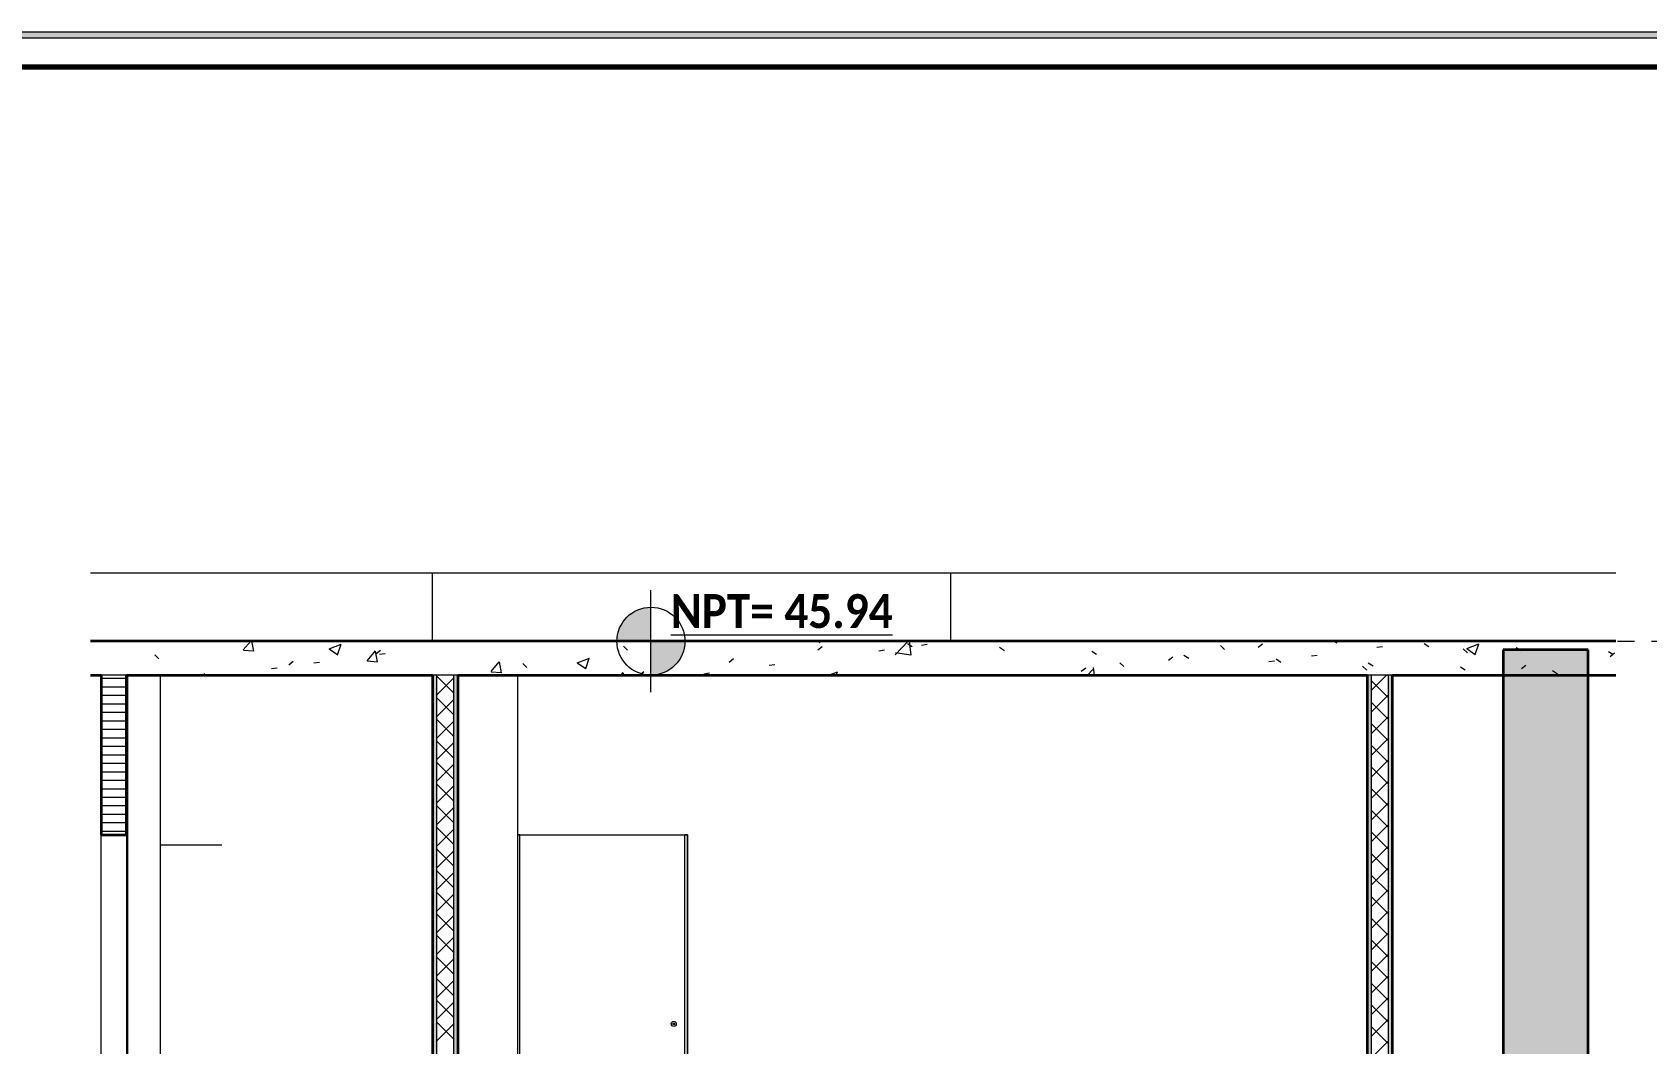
# Model space of a CAD drawing. Header units: metres. Extents: x -144 to 1000, y -717 to 29.
# Drawn here: x 342.21 to 351.65, y -605.09 to -599.17 of the extents above; entities that cross this region are included whole.
import ezdxf

# ---------------------------------------------------------------- set-up
doc = ezdxf.new("R2010")
doc.units = ezdxf.units.M
doc.linetypes.add('Punto 1 mm', pattern=[0.07499999999999998, 0, -0.07499999999999998])
doc.layers.get('0').update_dxf_attribs({"color": 1})
for name, color, linetype, lineweight in [('A-DOOR', 1, 'Continuous', 9), ('A-DOOR-FRAM', 1, 'Continuous', 9), ('A-FLOR', 2, 'Continuous', 9), ('A-FLOR-LEVL', 51, 'Continuous', 9), ('A-FLOR-PATT', 8, 'Continuous', 50), ('A-GENM', 1, 'Continuous', 9), ('A-WALL', 4, 'Continuous', 9), ('G-ANNO-DIMS', 1, 'Continuous', 9), ('G-ANNO-TTLB', 3, 'Continuous', 18), ('G-ANNO-TTLB-WIDE', 1, 'Continuous', 70), ('G-IMPT', 1, 'Continuous', 9), ('S-COLS', 7, 'Continuous', 9)]:
    doc.layers.add(name, color=color, linetype=linetype, lineweight=lineweight)
doc.layers.add('A-WALL-PATT', color=7, linetype='Continuous', lineweight=35, true_color=0x9c9c9c)
doc.styles.add('Calibri_B_1', font='calibrib.ttf', dxfattribs={"height": 0.135})

# ---------------------------------------------------------------- blocks, each defined once
blk = doc.blocks.new('tarjeta de nathalie 00')
at = {"layer": 'G-IMPT', "lineweight": 9}
h = blk.add_hatch(color=3, dxfattribs=at)
h.paths.add_polyline_path([(-145.2388785496198, -717.3848851703868), (-145.2101869208185, -717.3848851703868), (-145.2101869208185, -716.8935517321141), (-145.2101869208185, -716.7993391145739), (-145.2388785496198, -716.7993391145739), (-145.2388785496198, -716.8937920417427)])
h.paths.add_polyline_path([(-145.2099594099323, -716.7990988049452), (-145.2099594099323, -717.3850988049451), (-145.2392017643725, -717.3850988049451), (-145.2392017643725, -716.7990988049452)])
h.paths.add_polyline_path([(-145.2390187445095, -717.3867988049451), (-145.2082594099323, -717.3867988049451), (-145.2082594099323, -716.797398804945), (-145.2392017643725, -716.797398804945), (-146.0986594099323, -716.797398804945), (-146.0986594099323, -717.3867988049451)])
h.paths.add_polyline_path([(-145.2079523666318, -716.7970744150571), (-145.2079523666318, -717.3870988049451), (-146.098980595979, -717.3870988049451), (-146.098980595979, -716.7970744150571)])
at = {"layer": 'G-ANNO-TTLB', "color": 3}
for p, q in [((-145.2079523666318, -716.7970744150574), (-146.098980595979, -716.7970744150574)), ((-145.2079523666318, -716.7970744150574), (-146.098980595979, -716.7970744150574)), ((-146.0986594099323, -716.7973988049455), (-145.2392017643725, -716.7973988049455))]:
    blk.add_line(p, q, dxfattribs=at)
at = {"layer": 'G-ANNO-TTLB-WIDE', "color": 3}
blk.add_line((-146.0969594099323, -716.7990988049454), (-145.2099594099323, -716.7990988049457), dxfattribs=at)

msp = doc.modelspace()

# ---------------------------------------------------------------- hatches: boundary and pattern name
at = {"layer": 'A-WALL-PATT', "true_color": 0x747474}
for points in [[(344.550027697949, -605.9508327737974), (344.5748855986146, -605.9508327737974), (344.5748855986146, -602.9281120528292), (344.550027697949, -602.9281120528292), (344.550027697949, -605.2664134802878)], [(350.0187104751728, -605.9508327737974), (350.0435683758385, -605.9508327737974), (350.0435683758385, -602.9281120528292), (350.0187104751728, -602.9281120528292), (350.0187104751728, -605.2664134802878)]]:
    msp.add_hatch(color=8, dxfattribs=at).paths.add_polyline_path(points)
at = {"layer": 'A-WALL-PATT', "lineweight": 5, "true_color": 0x747474}
for points in [[(344.6743172012773, -605.9508327737974), (344.699175101943, -605.9508327737974), (344.699175101943, -602.9281120528292), (344.6743172012773, -602.9281120528292), (344.6743172012773, -605.2664134802878)], [(350.1429999785012, -605.9508327737974), (350.1678578791668, -605.9508327737974), (350.1678578791668, -602.9281120528292), (350.1429999785012, -602.9281120528292), (350.1429999785012, -605.2664134802878)]]:
    msp.add_hatch(color=8, dxfattribs=at).paths.add_polyline_path(points)
at = {"layer": 'G-ANNO-DIMS'}
h = msp.add_hatch(color=256, dxfattribs=at)
edge = h.paths.add_edge_path()
edge.add_line((345.8278386572545, -602.7292488475111), (345.628975451928, -602.7292488475111))
edge.add_arc((345.8278386572545, -602.7292488475111), 0.1988632053264631, 90.00000000000023, 180.0000000000002, ccw=False)
edge.add_line((345.8278386572545, -602.5303856421858), (345.8278386572545, -602.7292488475123))
h = msp.add_hatch(color=256, dxfattribs=at)
edge = h.paths.add_edge_path()
edge.add_line((345.8278386572545, -602.7292488475111), (346.0267018625809, -602.7292488475111))
edge.add_arc((345.8278386572545, -602.7292488475111), 0.1988632053264632, 269.9999999999993, 359.9999999999998, ccw=False)
edge.add_line((345.8278386572545, -602.9281120528292), (345.8278386572545, -602.7292488475027))
at = {"layer": 'S-COLS', "true_color": 0x414141}
msp.add_hatch(color=250, dxfattribs=at).paths.add_polyline_path([(350.8141632964814, -652.1865280121972), (351.3113213097947, -652.1865280121972), (351.3113213097947, -602.7802286013728), (350.8141632964814, -602.7802286013728), (350.8141632964814, -650.898450001562)])

# ---------------------------------------------------------------- linework, layer by layer
at = {"layer": 'A-DOOR'}
for p, q in [((345.0618769379705, -603.862769117867), (346.02636348381, -603.862769117867)), ((345.0618769379705, -605.9508327737974), (345.0618769379705, -603.862769117867)), ((346.02636348381, -605.9508327737974), (346.02636348381, -603.862769117867))]:
    msp.add_line(p, q, dxfattribs=at)
for radius in [0.01491474039948447, 0.004971580133161489]:
    msp.add_circle((345.9617329420778, -604.969350294971), radius, dxfattribs=at)
at = {"layer": 'A-DOOR-FRAM', "lineweight": 5}
for p, q in [((345.0618769379705, -603.862769117867), (345.0469621975697, -603.862769117867)), ((346.0412782242108, -603.862769117867), (346.02636348381, -603.862769117867)), ((346.0412782242108, -605.9508327737974), (346.0412782242108, -603.862769117867))]:
    msp.add_line(p, q, dxfattribs=at)
at = {"layer": 'A-FLOR', "lineweight": 35}
for p, q in [((351.4737585833043, -602.7292488475111), (342.5486650973451, -602.7292488475111)), ((342.5486650973451, -602.9281120528365), (342.6107197878862, -602.9281120528365)), ((342.7598671918802, -602.9281120528365), (344.550027697949, -602.9281120528365)), ((344.699175101943, -602.9281120528365), (350.0187104751728, -602.9281120528365)), ((350.1678578791668, -602.9281120528365), (351.4737585833043, -602.9281120528365))]:
    msp.add_line(p, q, dxfattribs=at)
at = {"layer": 'A-FLOR-LEVL', "color": 251, "linetype": 'Punto 1 mm', "true_color": 0x6c6c6c}
msp.add_line((347.483259976512, -602.7292488475111), (354.0183689237581, -602.7292488475111), dxfattribs=at)
at = {"layer": 'A-FLOR-PATT', "color": 8, "lineweight": 5, "true_color": 0x828282}
for p, q in [((343.4430735064868, -602.7805903184969), (343.4861541158587, -602.7292488475111)), ((343.5039584140375, -602.7866777512506), (343.4933653887617, -602.7292488475111)), ((343.536528465758, -602.7292488475111), (343.5383538836156, -602.7309215348039)), ((343.9451422968684, -602.7743928159077), (344.0158767741575, -602.747240394038)), ((343.9949969437928, -602.808414314223), (344.0154810108268, -602.7473674425535)), ((345.6670335181313, -602.7585631722147), (345.6916139142393, -602.7810869554421)), ((346.8040334155064, -602.7803566475529), (346.8304833528507, -602.760060896803)), ((346.8057522089491, -602.7292488475111), (346.8180573642073, -602.7370880959759)), ((347.2565730691838, -602.8099819266033), (347.334036597689, -602.7292488475111)), ((347.3292195829761, -602.7419657307298), (347.3573377615592, -602.7598789860901)), ((347.350877629751, -602.8108802263057), (347.3413805760263, -602.7292488475111)), ((347.4111678621391, -602.7518326538745), (347.4442220551844, -602.7474809868042)), ((349.1602130646768, -602.7545827018373), (349.184793460792, -602.7771064850647)), ((349.3801289760065, -602.7649004357852), (349.4065789133508, -602.7446046850353)), ((349.8267874041028, -602.7292488475111), (349.8407359499668, -602.738135051263)), ((350.0750244847711, -602.7645887940641), (350.1080786778091, -602.7602371269938)), ((350.3518981687428, -602.743012686017), (350.3800163473186, -602.76092594137)), ((350.6012486110174, -602.7722085357498), (350.6719830883137, -602.7450561138728)), ((350.6511116283198, -602.8062409457896), (350.6715956953465, -602.74519407412)), ((342.9246255388332, -602.8095210771614), (342.9492059349484, -602.8320448603961)), ((343.4431602928942, -602.7808160623288), (343.5035431451959, -602.7860988773798)), ((343.7090153654187, -602.8671208510175), (343.735465302763, -602.8468251002676)), ((343.8564056063531, -602.8563664654109), (343.8894597993983, -602.8520147983334)), ((343.9450985723577, -602.7746560758503), (343.9953494453928, -602.8085507176918)), ((344.1676690180882, -602.8439885963278), (344.2163710305665, -602.7859477979916)), ((344.1677545204636, -602.8442098428975), (344.2281373727653, -602.8494926579413)), ((344.2285512944779, -602.8500745161116), (344.2168709525192, -602.7867508463285)), ((344.2192842369748, -602.8024530139853), (344.2457341743191, -602.7821572632354)), ((344.2390081372921, -602.8059958866259), (344.2720623303373, -602.8016442195556)), ((344.8922645296896, -602.9073868741586), (344.9409665421679, -602.8493460758225)), ((344.9531441749184, -602.9134712809725), (344.9414638329597, -602.8501476111821)), ((345.3969654435257, -602.8553040114828), (345.467699920822, -602.8281515896058)), ((345.4468214509814, -602.8893271723616), (345.4673055180153, -602.8282803006848)), ((346.285347579096, -602.8514830488755), (346.3117975164403, -602.8311872981183)), ((347.1621129462271, -602.7846213555938), (347.1951671392724, -602.7802696885162)), ((347.2598162564152, -602.7951275992789), (347.3496623475273, -602.8090622012066)), ((347.8684999803352, -602.7647566208368), (347.896618158911, -602.7826698761971)), ((348.407780377687, -602.7875475109511), (348.4358985562628, -602.8054607663041)), ((348.8556688019505, -602.8404576422224), (348.8821187392948, -602.8201618914652)), ((348.9470607750388, -602.8103384010508), (348.9751789536147, -602.8282516564184)), ((349.4427755522026, -602.8478259451338), (349.4758297452479, -602.8434742780635)), ((349.4863411723834, -602.833129291165), (349.5144593509665, -602.8510425465254)), ((349.6924219538321, -602.8149593728419), (349.7254761468773, -602.8106077057716)), ((350.580574181118, -602.7741479570657), (350.6051545772332, -602.7966717403003)), ((350.6012088399491, -602.7724691535084), (350.6514597129842, -602.8063637953499)), ((350.8911785660946, -602.7658035761167), (350.9192967446777, -602.7837168314843)), ((351.4304589634464, -602.788594466231), (351.4585771420222, -602.8065077215913)), ((351.4404179804822, -602.81836127579), (351.4668679178192, -602.7980655250401)), ((343.2035379781644, -602.9281120528365), (343.2170161195443, -602.9177699112086)), ((343.6082379189954, -602.889038361264), (343.6412921120407, -602.884686694201)), ((344.8923487480331, -602.9076036234662), (344.9527316003275, -602.91288643851)), ((345.0778855694641, -602.8596864978069), (345.1024659655793, -602.8822102810343)), ((345.3969227211617, -602.8555658318044), (345.4471735942041, -602.8894604736386)), ((345.6526670230649, -602.9281120528365), (345.6655620537692, -602.9127443536534)), ((345.6687437883427, -602.9281120528365), (345.6660567134002, -602.9135443760431)), ((345.7606507518628, -602.927221845687), (345.7871006892071, -602.9069260949298)), ((346.1376596980388, -602.919493184371), (346.170713891084, -602.915141517308)), ((346.5202622289851, -602.8691226055932), (346.553316422023, -602.8647709385302)), ((346.8698980286042, -602.9281120528365), (346.9195230674793, -602.9090627851808)), ((346.9127818556206, -602.9281120528365), (346.9191300251894, -602.9091931588162)), ((348.3453999303945, -602.9051254792546), (348.3718498677388, -602.8848297284974)), ((348.381824561822, -602.9281120528365), (348.4134092460715, -602.8951942544779)), ((348.423598296589, -602.9281120528365), (348.418298249793, -602.8825558056167)), ((348.5710651160095, -602.8557060274295), (348.5956455121247, -602.8782298106569)), ((348.8329420194038, -602.9281120528365), (348.834570513716, -602.9278976574903)), ((349.9914262324507, -602.8752712826652), (350.0160066285659, -602.8977950658925)), ((350.0256215697425, -602.855920181272), (350.0537397483183, -602.8738334366324)), ((350.5649019670943, -602.878711071379), (350.5930201456702, -602.8966243267394)), ((350.9213771643024, -602.8897600626703), (350.9478271016467, -602.8694643119204)), ((351.1041823644462, -602.901501961486), (351.132300543022, -602.9194152168536))]:
    msp.add_line(p, q, dxfattribs=at)
at = {"layer": 'A-GENM'}
for p, q in [((342.7598671918802, -603.862769117867), (342.7652304301425, -603.862769117867)), ((342.7598671918802, -603.9224280794704), (342.7652304301425, -603.9224280794704)), ((343.3166841667969, -603.9224280794704), (342.9587303972128, -603.9224280794704))]:
    msp.add_line(p, q, dxfattribs=at)
at = {"layer": 'A-WALL'}
for p, q in [((351.4737585833043, -602.3315224368532), (342.5486650973451, -602.3315224368532)), ((344.550027697949, -602.7292488475111), (344.550027697949, -602.3315224368532)), ((347.5825798223284, -602.7292488475111), (347.5825798223284, -602.3315224368532)), ((342.7598671918802, -602.9281120528365), (342.6107197878862, -602.9281120528365)), ((342.7652304301425, -602.9281120528292), (342.7652304301425, -605.9508327737974)), ((342.9587303972128, -605.9508327737974), (342.9587303972128, -602.9281120528292)), ((344.699175101943, -602.9281120528292), (344.550027697949, -602.9281120528292)), ((344.5748855986146, -638.1666720366891), (344.5748855986146, -602.9281120528292)), ((344.6743172012773, -638.1666720366891), (344.6743172012773, -602.9281120528292)), ((350.1678578791668, -602.9281120528292), (350.0187104751728, -602.9281120528292)), ((350.0435683758385, -652.1865280121972), (350.0435683758385, -602.9281120528292)), ((350.1429999785012, -652.1865280121972), (350.1429999785012, -602.9281120528292)), ((342.6107197878862, -605.9508327737974), (342.6107197878862, -603.862769117867)), ((342.7598671918802, -603.862769117867), (342.7598671918802, -605.9508327737974)), ((345.0469621975697, -603.862769117867), (345.0618769379705, -603.862769117867)), ((346.02636348381, -603.862769117867), (346.0412782242108, -603.862769117867)), ((346.0412782242108, -603.862769117867), (346.0412782242108, -605.9508327737974))]:
    msp.add_line(p, q, dxfattribs=at)
at = {"layer": 'A-WALL', "lineweight": 35}
for p, q in [((342.6107197878862, -602.9281120528365), (342.6107197878862, -603.862769117867)), ((342.7598671918802, -603.862769117867), (342.7598671918802, -602.9281120528365)), ((344.550027697949, -602.9281120528292), (344.550027697949, -638.1666720366891)), ((344.699175101943, -638.1666720366891), (344.699175101943, -602.9281120528292)), ((350.0187104751728, -602.9281120528292), (350.0187104751728, -606.7835724461008)), ((350.1678578791668, -652.1865280121972), (350.1678578791668, -602.9281120528292)), ((342.6107197878862, -603.862769117867), (342.7598671918802, -603.862769117867))]:
    msp.add_line(p, q, dxfattribs=at)
at = {"layer": 'A-WALL-PATT', "color": 8, "lineweight": 5, "true_color": 0x727272}
for p, q in [((342.7598671918802, -602.9479983733661), (342.6107197878862, -602.9479983733661)), ((342.7598671918802, -602.9977141747047), (342.6107197878862, -602.9977141747047)), ((342.7598671918802, -603.0474299760288), (342.6107197878862, -603.0474299760288)), ((342.7598671918802, -603.0971457773601), (342.6107197878862, -603.0971457773601)), ((342.7598671918802, -603.1468615786914), (342.6107197878862, -603.1468615786914)), ((342.7598671918802, -603.1965773800227), (342.6107197878862, -603.1965773800227)), ((342.7598671918802, -603.2462931813614), (342.6107197878862, -603.2462931813614)), ((342.7598671918802, -603.2960089826927), (342.6107197878862, -603.2960089826927)), ((342.7598671918802, -603.345724784024), (342.6107197878862, -603.345724784024)), ((342.7598671918802, -603.3954405853481), (342.6107197878862, -603.3954405853481)), ((342.7598671918802, -603.4451563866794), (342.6107197878862, -603.4451563866794)), ((342.7598671918802, -603.494872188018), (342.6107197878862, -603.494872188018)), ((342.7598671918802, -603.5445879893493), (342.6107197878862, -603.5445879893493)), ((342.7598671918802, -603.5943037906807), (342.6107197878862, -603.5943037906807)), ((342.7598671918802, -603.644019592012), (342.6107197878862, -603.644019592012)), ((342.7598671918802, -603.693735393336), (342.6107197878862, -603.693735393336)), ((342.7598671918802, -603.7434511946747), (342.6107197878862, -603.7434511946747)), ((342.7598671918802, -603.793166996006), (342.6107197878862, -603.793166996006)), ((342.7598671918802, -603.8428827973373), (342.6107197878862, -603.8428827973373))]:
    msp.add_line(p, q, dxfattribs=at)
at = {"layer": 'A-WALL-PATT', "color": 1, "lineweight": 5, "true_color": 0xff0000}
for p, q in [((344.6743172012773, -603.0332528348197), (344.5748855986146, -602.933821232157)), ((344.5748855986146, -603.0428184825257), (344.6743172012773, -602.9433868798703)), ((350.0435683758385, -603.0160337685782), (350.1314900915802, -602.9281120528292)), ((350.1429999785012, -602.933481779856), (350.1376302514816, -602.9281120528292)), ((350.1429999785012, -603.0600375487672), (350.0435683758385, -602.9606059461046)), ((350.0435683758385, -603.1425895374894), (350.1429999785012, -603.0431579348267)), ((344.6743172012773, -603.1598086037309), (344.5748855986146, -603.0603770010682)), ((344.5748855986146, -603.1693742514442), (344.6743172012773, -603.0699426487815)), ((350.1429999785012, -603.1865933176857), (350.0435683758385, -603.0871617150231)), ((344.6743172012773, -603.2863643726494), (344.5748855986146, -603.1869327699794)), ((344.5748855986146, -603.2959300203554), (344.6743172012773, -603.1964984176927)), ((350.0435683758385, -603.2691453064078), (350.1429999785012, -603.1697137037379)), ((350.1429999785012, -603.3131490865969), (350.0435683758385, -603.2137174839343)), ((344.6743172012773, -603.4129201415606), (344.5748855986146, -603.3134885388979)), ((344.5748855986146, -603.4224857892666), (344.6743172012773, -603.3230541866112)), ((350.0435683758385, -603.395701075319), (350.1429999785012, -603.2962694726564)), ((350.1429999785012, -603.4397048555081), (350.0435683758385, -603.3402732528527)), ((344.6743172012773, -603.5394759104718), (344.5748855986146, -603.4400443078091)), ((344.5748855986146, -603.5490415581851), (344.6743172012773, -603.4496099555224)), ((350.0435683758385, -603.5222568442302), (350.1429999785012, -603.4228252415676)), ((350.1429999785012, -603.5662606244266), (350.0435683758385, -603.4668290217639)), ((344.6743172012773, -603.666031679383), (344.5748855986146, -603.5666000767276)), ((344.5748855986146, -603.6755973270963), (344.6743172012773, -603.5761657244336)), ((350.0435683758385, -603.6488126131414), (350.1429999785012, -603.5493810104861)), ((350.1429999785012, -603.6928163933378), (350.0435683758385, -603.5933847906751)), ((344.6743172012773, -603.7925874483014), (344.5748855986146, -603.6931558456388)), ((344.5748855986146, -603.8021530960148), (344.6743172012773, -603.7027214933448)), ((350.0435683758385, -603.7753683820599), (350.1429999785012, -603.6759367793973)), ((350.1429999785012, -603.8193721622563), (350.0435683758385, -603.7199405595863)), ((344.6743172012773, -603.9191432172126), (344.5748855986146, -603.81971161455)), ((344.5748855986146, -603.928708864926), (344.6743172012773, -603.8292772622633)), ((350.0435683758385, -603.9019241509711), (350.1429999785012, -603.8024925483085)), ((350.1429999785012, -603.9459279311675), (350.0435683758385, -603.8464963285048)), ((344.6743172012773, -604.0456989861239), (344.5748855986146, -603.9462673834685)), ((344.5748855986146, -604.0552646338372), (344.6743172012773, -603.9558330311745)), ((350.0435683758385, -604.0284799198823), (350.1429999785012, -603.929048317227)), ((350.1429999785012, -604.0724837000787), (350.0435683758385, -603.973052097416)), ((344.6743172012773, -604.1722547550423), (344.5748855986146, -604.0728231523797)), ((344.5748855986146, -604.1818204027484), (344.6743172012773, -604.0823888000857)), ((350.0435683758385, -604.1550356888008), (350.1429999785012, -604.0556040861381)), ((350.1429999785012, -604.1990394689899), (350.0435683758385, -604.0996078663272)), ((344.6743172012773, -604.2988105239535), (344.5748855986146, -604.1993789212909)), ((344.5748855986146, -604.3083761716669), (344.6743172012773, -604.2089445689969)), ((350.0435683758385, -604.281591457712), (350.1429999785012, -604.1821598550493)), ((350.1429999785012, -604.3255952379084), (350.0435683758385, -604.2261636352384)), ((344.6743172012773, -604.425366292872), (344.5748855986146, -604.3259346902021)), ((344.5748855986146, -604.434931940578), (344.6743172012773, -604.3355003379081)), ((350.0435683758385, -604.4081472266305), (350.1429999785012, -604.3087156239606)), ((350.1429999785012, -604.4521510068196), (350.0435683758385, -604.3527194041496)), ((344.6743172012773, -604.5519220617832), (344.5748855986146, -604.4524904591133)), ((350.0435683758385, -604.5347029955417), (350.1429999785012, -604.4352713928718)), ((344.5748855986146, -604.5614877094893), (344.6743172012773, -604.4620561068266)), ((350.1429999785012, -604.5787067757308), (350.0435683758385, -604.4792751730681)), ((344.6743172012773, -604.6784778306944), (344.5748855986146, -604.5790462280318)), ((344.5748855986146, -604.6880434784005), (344.6743172012773, -604.5886118757378)), ((350.0435683758385, -604.6612587644529), (350.1429999785012, -604.5618271617902)), ((350.1429999785012, -604.705262544642), (350.0435683758385, -604.6058309419793)), ((344.6743172012773, -604.8050335996056), (344.5748855986146, -604.705601996943)), ((344.5748855986146, -604.8145992473189), (344.6743172012773, -604.7151676446563)), ((350.0435683758385, -604.7878145333641), (350.1429999785012, -604.6883829307014)), ((350.1429999785012, -604.8318183135605), (350.0435683758385, -604.7323867108978)), ((344.6743172012773, -604.9315893685241), (344.5748855986146, -604.8321577658542)), ((350.0435683758385, -604.9143703022826), (350.1429999785012, -604.8149386996126)), ((344.5748855986146, -604.9411550162301), (344.6743172012773, -604.8417234135675)), ((350.1429999785012, -604.9583740824717), (350.0435683758385, -604.858942479809)), ((344.6743172012773, -605.0581451374353), (344.5748855986146, -604.9587135347654)), ((344.5748855986146, -605.0677107851413), (344.6743172012773, -604.968279182486)), ((350.0435683758385, -605.0409260711938), (350.1429999785012, -604.9414944685238)), ((350.1429999785012, -605.0849298513829), (350.0435683758385, -604.9854982487275)), ((350.0435683758385, -605.167481840105), (350.1429999785012, -605.0680502374423))]:
    msp.add_line(p, q, dxfattribs=at)
at = {"layer": 'G-ANNO-DIMS'}
for p, q in [((345.8278386572545, -603.0275436554991), (345.8278386572545, -602.4309540395159)), ((345.5295438492592, -602.7292488475111), (347.2198810945317, -602.7292488475111))]:
    msp.add_line(p, q, dxfattribs=at)
msp.add_circle((345.8278386572545, -602.7292488475111), 0.1988632053264632, dxfattribs=at)
at = {"layer": 'S-COLS', "lineweight": 35}
for p, q in [((351.3113213097947, -602.7802286013728), (350.8141632964814, -602.7802286013728)), ((350.8141632964814, -602.7802286013728), (350.8141632964814, -652.1865280121972)), ((351.3113213097947, -652.1865280121972), (351.3113213097947, -602.7802286013728))]:
    msp.add_line(p, q, dxfattribs=at)
at = {"layer": 'S-COLS'}
msp.add_line((345.0469621975697, -602.9281120528365), (345.0469621975697, -605.9508327737974), dxfattribs=at)

# ---------------------------------------------------------------- texts
at = {"layer": 'G-ANNO-DIMS', "style": 'Calibri_B_1', "width": 0.9}
msp.add_text('%%UNPT= 45.94', height=0.1988632053264638, dxfattribs=at).set_placement((345.9436627458979, -602.6524844929706))

# ---------------------------------------------------------------- next in the draw order: block references
at = {"xscale": 99.431602663233, "yscale": 99.431602663233, "zscale": 99.431602663233}
msp.add_blockref('tarjeta de nathalie 00', (14853.09387381451, 70673.116588923), dxfattribs=at)

doc.saveas('drawing.dxf')
